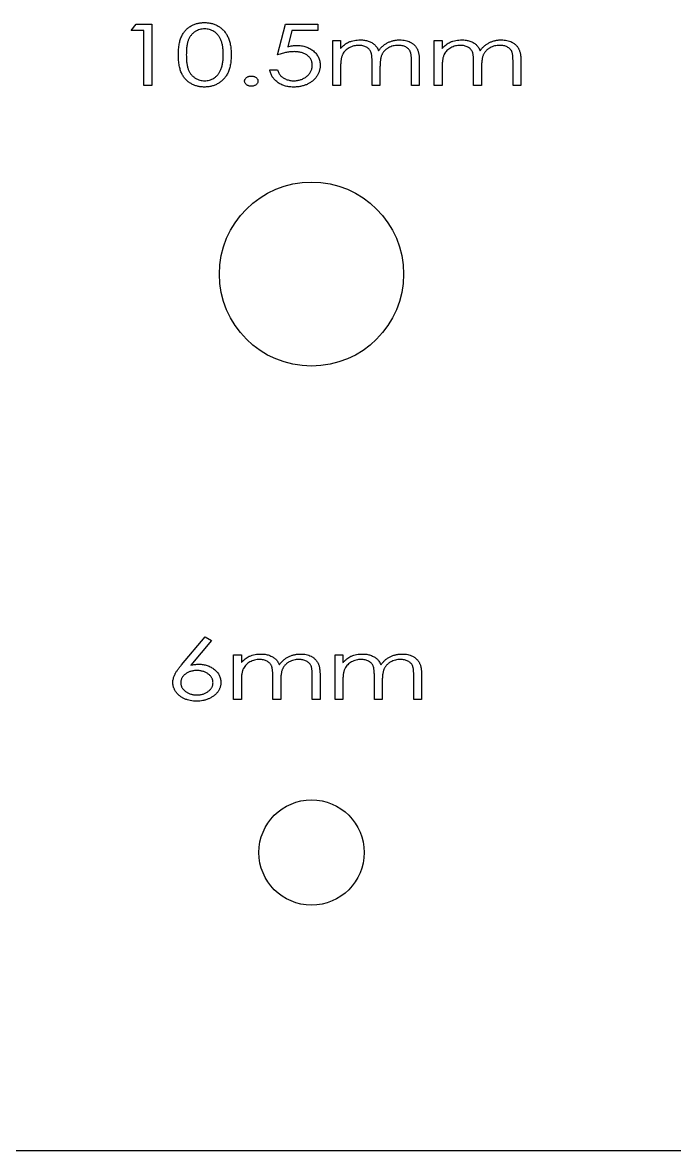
# Model space of a CAD drawing. Header units: millimetres. Extents: x 0 to 300, y -15 to 160.
# Drawn here: x 73.5 to 110.7, y 0 to 64.4 of the extents above; entities that cross this region are included whole.
import ezdxf

# ---------------------------------------------------------------- set-up
doc = ezdxf.new("R2010")
doc.units = ezdxf.units.MM

msp = doc.modelspace()

# ---------------------------------------------------------------- linework, layer by layer
at = {"color": 7, "linetype": 'Continuous', "lineweight": 25}
for p, q in [((79.722, 63.904), (79.996, 64.263)), ((80.44, 63.904), (79.722, 63.904)), ((79.996, 64.263), (80.889, 64.263)), ((80.44, 60.763), (80.44, 63.904)), ((80.889, 64.263), (80.889, 60.763)), ((88.068, 62.513), (88.517, 64.263)), ((88.517, 64.263), (90.357, 64.263)), ((88.882, 63.904), (88.644, 62.976)), ((90.357, 63.904), (88.882, 63.904)), ((90.357, 64.263), (90.357, 63.904)), ((91.209, 63.321), (91.658, 63.321)), ((91.209, 60.763), (91.209, 63.321)), ((91.658, 63.321), (91.658, 62.876)), ((96.998, 63.321), (97.447, 63.321)), ((96.998, 60.763), (96.998, 63.321)), ((97.447, 63.321), (97.447, 62.876)), ((91.658, 61.839), (91.658, 60.763)), ((93.453, 60.763), (93.453, 62.064)), ((95.697, 60.763), (95.697, 62.15)), ((96.145, 62.148), (96.145, 60.763)), ((97.447, 61.839), (97.447, 60.763)), ((99.241, 60.763), (99.241, 62.064)), ((101.485, 60.763), (101.485, 62.15)), ((101.934, 62.148), (101.934, 60.763)), ((87.62, 61.661), (88.068, 61.661)), ((93.902, 61.758), (93.902, 60.763)), ((99.69, 61.758), (99.69, 60.763)), ((80.889, 60.763), (80.44, 60.763)), ((91.658, 60.763), (91.209, 60.763)), ((93.902, 60.763), (93.453, 60.763)), ((96.145, 60.763), (95.697, 60.763)), ((97.447, 60.763), (96.998, 60.763)), ((99.69, 60.763), (99.241, 60.763)), ((101.934, 60.763), (101.485, 60.763)), ((82.597, 27.715), (83.935, 29.312)), ((84.296, 29.102), (83.119, 27.696)), ((83.935, 29.312), (84.296, 29.102)), ((85.551, 28.28), (85.999, 28.28)), ((85.551, 25.722), (85.551, 28.28)), ((85.999, 28.28), (85.999, 27.835)), ((91.339, 28.28), (91.788, 28.28)), ((91.339, 25.722), (91.339, 28.28)), ((91.788, 28.28), (91.788, 27.835)), ((90.038, 25.722), (90.038, 27.109)), ((90.487, 27.108), (90.487, 25.722)), ((95.826, 25.722), (95.826, 27.109)), ((96.275, 27.108), (96.275, 25.722)), ((85.999, 26.798), (85.999, 25.722)), ((87.794, 25.722), (87.794, 27.023)), ((88.243, 26.717), (88.243, 25.722)), ((91.788, 26.798), (91.788, 25.722)), ((93.583, 25.722), (93.583, 27.023)), ((94.032, 26.717), (94.032, 25.722)), ((85.999, 25.722), (85.551, 25.722)), ((88.243, 25.722), (87.794, 25.722)), ((90.487, 25.722), (90.038, 25.722)), ((91.788, 25.722), (91.339, 25.722)), ((94.032, 25.722), (93.583, 25.722)), ((96.275, 25.722), (95.826, 25.722)), ((0, 0), (300, 0))]:
    msp.add_line(p, q, dxfattribs=at)
for centre, radius in [((90, 50), 5.25), ((90, 17), 3)]:
    msp.add_circle(centre, radius, dxfattribs=at)
for points, knots in [([(82.415, 62.512), (82.415, 62.568), (82.416, 62.677), (82.425, 62.836), (82.44, 62.985), (82.46, 63.124), (82.485, 63.253), (82.518, 63.373), (82.555, 63.483), (82.6, 63.583), (82.649, 63.675), (82.703, 63.762), (82.763, 63.842), (82.826, 63.917), (82.895, 63.986), (82.968, 64.05), (83.047, 64.106), (83.13, 64.159), (83.217, 64.203), (83.306, 64.244), (83.398, 64.278), (83.492, 64.305), (83.589, 64.327), (83.688, 64.342), (83.79, 64.351), (83.859, 64.352), (83.894, 64.353)], [0, 0, 0, 0, 0.062652, 0.121739, 0.177604, 0.229836, 0.278824, 0.324793, 0.367881, 0.408429, 0.447198, 0.485074, 0.522035, 0.558698, 0.594873, 0.630771, 0.666849, 0.703204, 0.739747, 0.776081, 0.812252, 0.84893, 0.885848, 0.923096, 0.961095, 1, 1, 1, 1]), ([(83.894, 64.353), (83.929, 64.352), (83.999, 64.351), (84.103, 64.342), (84.204, 64.327), (84.302, 64.305), (84.398, 64.277), (84.491, 64.244), (84.582, 64.204), (84.67, 64.157), (84.755, 64.106), (84.835, 64.047), (84.91, 63.982), (84.981, 63.912), (85.048, 63.834), (85.11, 63.751), (85.167, 63.662), (85.22, 63.566), (85.268, 63.464), (85.308, 63.352), (85.344, 63.233), (85.372, 63.105), (85.394, 62.968), (85.41, 62.824), (85.419, 62.67), (85.42, 62.565), (85.421, 62.512)], [0, 0, 0, 0, 0.039074, 0.077247, 0.114929, 0.15202, 0.188618, 0.225194, 0.261675, 0.298469, 0.335158, 0.371788, 0.40829, 0.445056, 0.482653, 0.52073, 0.559834, 0.600009, 0.641671, 0.685208, 0.731046, 0.779304, 0.830124, 0.883999, 0.940491, 1, 1, 1, 1]), ([(83.908, 63.994), (83.861, 63.992), (83.768, 63.988), (83.631, 63.959), (83.498, 63.91), (83.393, 63.855), (83.313, 63.802), (83.256, 63.757), (83.203, 63.707), (83.154, 63.652), (83.107, 63.595), (83.066, 63.531), (83.027, 63.464), (82.992, 63.391), (82.961, 63.311), (82.936, 63.223), (82.913, 63.127), (82.895, 63.021), (82.88, 62.907), (82.871, 62.783), (82.864, 62.651), (82.864, 62.56), (82.863, 62.513)], [0, 0, 0, 0, 0.06843, 0.1357036, 0.204056, 0.2738263, 0.3090413, 0.3442761, 0.3797745, 0.4152925, 0.4514863, 0.4882169, 0.5259796, 0.5649105, 0.6059818, 0.6504759, 0.6984947, 0.7507916, 0.8068857, 0.8668066, 0.9313881, 1, 1, 1, 1]), ([(84.972, 62.513), (84.972, 62.555), (84.971, 62.638), (84.964, 62.758), (84.953, 62.873), (84.938, 62.981), (84.918, 63.084), (84.893, 63.182), (84.865, 63.273), (84.831, 63.358), (84.794, 63.439), (84.753, 63.512), (84.71, 63.582), (84.662, 63.645), (84.612, 63.703), (84.557, 63.754), (84.499, 63.801), (84.418, 63.855), (84.313, 63.91), (84.181, 63.959), (84.045, 63.988), (83.954, 63.992), (83.908, 63.994)], [0, 0, 0, 0, 0.061476, 0.120311, 0.176241, 0.229702, 0.280804, 0.329421, 0.37597, 0.42074, 0.463671, 0.504634, 0.544235, 0.582755, 0.620019, 0.656735, 0.69268, 0.728387, 0.798192, 0.866259, 0.932898, 1, 1, 1, 1]), ([(91.658, 62.876), (91.695, 62.915), (91.765, 62.99), (91.878, 63.089), (91.992, 63.172), (92.072, 63.215), (92.111, 63.236)], [0, 0, 0, 0, 0.275334, 0.531598, 0.772747, 1, 1, 1, 1]), ([(92.111, 63.236), (92.165, 63.256), (92.272, 63.296), (92.44, 63.336), (92.611, 63.361), (92.727, 63.364), (92.785, 63.366)], [0, 0, 0, 0, 0.248666, 0.497511, 0.746763, 1, 1, 1, 1]), ([(92.785, 63.366), (92.824, 63.365), (92.902, 63.362), (93.017, 63.349), (93.129, 63.326), (93.237, 63.294), (93.339, 63.254), (93.432, 63.209), (93.515, 63.157), (93.59, 63.098), (93.657, 63.029), (93.718, 62.947), (93.776, 62.853), (93.807, 62.784), (93.824, 62.748)], [0, 0, 0, 0, 0.091495, 0.181331, 0.269692, 0.35767, 0.442954, 0.523017, 0.598806, 0.67121, 0.744319, 0.822785, 0.90752, 1, 1, 1, 1]), ([(93.824, 62.748), (93.842, 62.773), (93.877, 62.822), (93.935, 62.891), (93.996, 62.955), (94.06, 63.015), (94.127, 63.071), (94.199, 63.121), (94.273, 63.167), (94.35, 63.209), (94.43, 63.246), (94.511, 63.277), (94.594, 63.305), (94.679, 63.328), (94.765, 63.344), (94.852, 63.357), (94.941, 63.364), (95.001, 63.365), (95.031, 63.366)], [0, 0, 0, 0, 0.064963, 0.128426, 0.191314, 0.253159, 0.314906, 0.376509, 0.438526, 0.50052, 0.562959, 0.624754, 0.686477, 0.748159, 0.810399, 0.87263, 0.935901, 1, 1, 1, 1]), ([(95.031, 63.366), (95.086, 63.364), (95.194, 63.361), (95.35, 63.336), (95.496, 63.294), (95.61, 63.245), (95.694, 63.198), (95.754, 63.161), (95.808, 63.119), (95.859, 63.074), (95.906, 63.026), (95.948, 62.975), (95.986, 62.92), (96.02, 62.861), (96.05, 62.797), (96.075, 62.726), (96.097, 62.648), (96.115, 62.562), (96.129, 62.469), (96.139, 62.369), (96.144, 62.261), (96.145, 62.187), (96.145, 62.148)], [0, 0, 0, 0, 0.0870232, 0.1701395, 0.2494902, 0.3271878, 0.3652641, 0.4021953, 0.4383649, 0.4739917, 0.5090378, 0.5439842, 0.5790694, 0.6145287, 0.6512593, 0.6910396, 0.7336616, 0.779794, 0.8291687, 0.8823072, 0.9393378, 1, 1, 1, 1]), ([(97.447, 62.876), (97.483, 62.915), (97.554, 62.99), (97.667, 63.089), (97.781, 63.172), (97.861, 63.215), (97.9, 63.236)], [0, 0, 0, 0, 0.275334, 0.531598, 0.772747, 1, 1, 1, 1]), ([(97.9, 63.236), (97.953, 63.256), (98.06, 63.296), (98.228, 63.336), (98.399, 63.361), (98.515, 63.364), (98.573, 63.366)], [0, 0, 0, 0, 0.248666, 0.497511, 0.746763, 1, 1, 1, 1]), ([(98.573, 63.366), (98.613, 63.365), (98.69, 63.362), (98.806, 63.349), (98.918, 63.326), (99.026, 63.294), (99.127, 63.254), (99.22, 63.209), (99.304, 63.157), (99.378, 63.098), (99.446, 63.029), (99.506, 62.947), (99.564, 62.853), (99.596, 62.784), (99.612, 62.748)], [0, 0, 0, 0, 0.091495, 0.181331, 0.269692, 0.35767, 0.442954, 0.523017, 0.598806, 0.67121, 0.744319, 0.822785, 0.90752, 1, 1, 1, 1]), ([(99.612, 62.748), (99.63, 62.773), (99.666, 62.822), (99.724, 62.891), (99.785, 62.955), (99.849, 63.015), (99.916, 63.071), (99.987, 63.121), (100.061, 63.167), (100.139, 63.209), (100.218, 63.246), (100.3, 63.277), (100.383, 63.305), (100.467, 63.328), (100.553, 63.344), (100.641, 63.357), (100.73, 63.364), (100.79, 63.365), (100.82, 63.366)], [0, 0, 0, 0, 0.0649632, 0.1284264, 0.1913137, 0.2531588, 0.3149061, 0.3765094, 0.4385258, 0.5005203, 0.5629588, 0.624754, 0.6864773, 0.7481587, 0.8103994, 0.8726301, 0.9359006, 1, 1, 1, 1]), ([(100.82, 63.366), (100.875, 63.364), (100.982, 63.361), (101.139, 63.336), (101.285, 63.294), (101.398, 63.245), (101.483, 63.198), (101.542, 63.161), (101.597, 63.119), (101.647, 63.074), (101.694, 63.026), (101.736, 62.975), (101.774, 62.92), (101.808, 62.861), (101.838, 62.797), (101.864, 62.726), (101.885, 62.648), (101.904, 62.562), (101.917, 62.469), (101.927, 62.369), (101.932, 62.261), (101.933, 62.187), (101.934, 62.148)], [0, 0, 0, 0, 0.087023, 0.170139, 0.24949, 0.327188, 0.365264, 0.402195, 0.438365, 0.473992, 0.509038, 0.543984, 0.579069, 0.614529, 0.651259, 0.69104, 0.733662, 0.779794, 0.829169, 0.882307, 0.939338, 1, 1, 1, 1]), ([(83.894, 60.673), (83.859, 60.674), (83.79, 60.675), (83.688, 60.684), (83.589, 60.7), (83.493, 60.721), (83.399, 60.747), (83.308, 60.781), (83.219, 60.821), (83.133, 60.865), (83.051, 60.916), (82.972, 60.973), (82.899, 61.037), (82.831, 61.106), (82.766, 61.181), (82.708, 61.262), (82.653, 61.349), (82.603, 61.442), (82.557, 61.543), (82.519, 61.653), (82.487, 61.773), (82.461, 61.903), (82.439, 62.041), (82.425, 62.19), (82.416, 62.348), (82.415, 62.456), (82.415, 62.512)], [0, 0, 0, 0, 0.038955, 0.077002, 0.114298, 0.150951, 0.187352, 0.223569, 0.259604, 0.295841, 0.331882, 0.367795, 0.403739, 0.440145, 0.476656, 0.513875, 0.55216, 0.591332, 0.632276, 0.675753, 0.722032, 0.771134, 0.823213, 0.87889, 0.937791, 1, 1, 1, 1]), ([(82.863, 62.513), (82.864, 62.466), (82.864, 62.376), (82.871, 62.244), (82.88, 62.121), (82.894, 62.006), (82.912, 61.901), (82.935, 61.804), (82.96, 61.716), (82.991, 61.637), (83.025, 61.564), (83.063, 61.496), (83.105, 61.433), (83.151, 61.375), (83.201, 61.321), (83.254, 61.27), (83.312, 61.226), (83.393, 61.172), (83.499, 61.116), (83.632, 61.068), (83.769, 61.038), (83.862, 61.034), (83.908, 61.032)], [0, 0, 0, 0, 0.068273, 0.132516, 0.192779, 0.248494, 0.300456, 0.348809, 0.393305, 0.434254, 0.473186, 0.510782, 0.547702, 0.583685, 0.619435, 0.654935, 0.690439, 0.726129, 0.796665, 0.864903, 0.932249, 1, 1, 1, 1]), ([(85.421, 62.512), (85.421, 62.458), (85.42, 62.354), (85.409, 62.201), (85.395, 62.057), (85.373, 61.921), (85.345, 61.794), (85.31, 61.675), (85.271, 61.564), (85.223, 61.462), (85.172, 61.367), (85.114, 61.278), (85.053, 61.195), (84.986, 61.118), (84.915, 61.047), (84.839, 60.982), (84.758, 60.923), (84.673, 60.871), (84.584, 60.825), (84.493, 60.783), (84.399, 60.75), (84.303, 60.722), (84.204, 60.7), (84.103, 60.685), (83.999, 60.675), (83.929, 60.674), (83.894, 60.673)], [0, 0, 0, 0, 0.059286, 0.115574, 0.169201, 0.2198, 0.267783, 0.313331, 0.35681, 0.398156, 0.438007, 0.476781, 0.514884, 0.552507, 0.58948, 0.626205, 0.663068, 0.700138, 0.736958, 0.773806, 0.81065, 0.847594, 0.884711, 0.922418, 0.960899, 1, 1, 1, 1]), ([(84.812, 61.633), (84.825, 61.664), (84.851, 61.728), (84.884, 61.826), (84.911, 61.929), (84.933, 62.037), (84.951, 62.149), (84.964, 62.266), (84.97, 62.388), (84.972, 62.471), (84.972, 62.513)], [0, 0, 0, 0, 0.112192, 0.227169, 0.345577, 0.467275, 0.593357, 0.72413, 0.859824, 1, 1, 1, 1]), ([(89.011, 62.693), (88.978, 62.692), (88.909, 62.691), (88.804, 62.682), (88.694, 62.668), (88.579, 62.648), (88.458, 62.623), (88.333, 62.592), (88.202, 62.555), (88.114, 62.527), (88.068, 62.513)], [0, 0, 0, 0, 0.1034317, 0.2129961, 0.3282321, 0.4493689, 0.5773163, 0.7115265, 0.8521466, 1, 1, 1, 1]), ([(88.644, 62.976), (88.689, 62.987), (88.777, 63.01), (88.907, 63.033), (89.029, 63.048), (89.109, 63.05), (89.147, 63.052)], [0, 0, 0, 0, 0.274191, 0.532566, 0.773149, 1, 1, 1, 1]), ([(90.043, 61.92), (90.042, 61.948), (90.041, 62.003), (90.027, 62.084), (90.005, 62.16), (89.974, 62.232), (89.934, 62.3), (89.885, 62.365), (89.828, 62.425), (89.762, 62.48), (89.689, 62.53), (89.609, 62.574), (89.523, 62.61), (89.433, 62.641), (89.335, 62.664), (89.232, 62.681), (89.123, 62.69), (89.049, 62.692), (89.011, 62.693)], [0, 0, 0, 0, 0.0583273, 0.1144325, 0.1689787, 0.2229057, 0.2775231, 0.3329628, 0.3899618, 0.44957, 0.5109757, 0.5735466, 0.6379275, 0.7040937, 0.7729753, 0.8452819, 0.9208337, 1, 1, 1, 1]), ([(89.147, 63.052), (89.195, 63.051), (89.289, 63.049), (89.426, 63.033), (89.556, 63.008), (89.68, 62.973), (89.798, 62.928), (89.91, 62.872), (90.015, 62.807), (90.112, 62.732), (90.201, 62.649), (90.279, 62.56), (90.344, 62.465), (90.399, 62.365), (90.44, 62.258), (90.47, 62.146), (90.489, 62.028), (90.491, 61.948), (90.491, 61.907)], [0, 0, 0, 0, 0.072428, 0.142059, 0.208935, 0.274198, 0.337657, 0.400338, 0.462661, 0.525401, 0.587156, 0.646505, 0.704674, 0.761991, 0.819515, 0.877869, 0.93784, 1, 1, 1, 1]), ([(92.693, 63.052), (92.645, 63.05), (92.551, 63.047), (92.412, 63.02), (92.278, 62.977), (92.15, 62.918), (92.033, 62.845), (91.931, 62.757), (91.845, 62.659), (91.786, 62.566), (91.749, 62.484), (91.725, 62.414), (91.704, 62.337), (91.687, 62.252), (91.674, 62.16), (91.665, 62.06), (91.659, 61.952), (91.659, 61.878), (91.658, 61.839)], [0, 0, 0, 0, 0.078369, 0.155618, 0.232522, 0.310283, 0.386838, 0.459822, 0.530844, 0.602169, 0.639422, 0.679526, 0.723466, 0.771006, 0.82202, 0.877357, 0.936401, 1, 1, 1, 1]), ([(93.453, 62.064), (93.453, 62.1), (93.452, 62.171), (93.45, 62.272), (93.443, 62.364), (93.436, 62.447), (93.425, 62.521), (93.414, 62.585), (93.398, 62.64), (93.376, 62.702), (93.339, 62.768), (93.281, 62.84), (93.209, 62.902), (93.124, 62.955), (93.029, 62.998), (92.925, 63.03), (92.812, 63.048), (92.733, 63.05), (92.693, 63.052)], [0, 0, 0, 0, 0.0757399, 0.1457118, 0.2090526, 0.2662204, 0.3173846, 0.3620406, 0.4015988, 0.4350226, 0.4967749, 0.5588523, 0.6234715, 0.69199, 0.7640894, 0.8382475, 0.916917, 1, 1, 1, 1]), ([(94.939, 63.052), (94.889, 63.05), (94.792, 63.047), (94.649, 63.019), (94.512, 62.976), (94.405, 62.925), (94.325, 62.876), (94.267, 62.837), (94.216, 62.793), (94.167, 62.749), (94.124, 62.7), (94.083, 62.649), (94.048, 62.595), (94.016, 62.537), (93.988, 62.473), (93.966, 62.399), (93.945, 62.316), (93.929, 62.223), (93.917, 62.121), (93.908, 62.009), (93.903, 61.887), (93.902, 61.802), (93.902, 61.758)], [0, 0, 0, 0, 0.077845, 0.153555, 0.228222, 0.303349, 0.340367, 0.376638, 0.411962, 0.446627, 0.480796, 0.51491, 0.548727, 0.582858, 0.618987, 0.659177, 0.703934, 0.753287, 0.807472, 0.866601, 0.930743, 1, 1, 1, 1]), ([(95.697, 62.15), (95.696, 62.183), (95.696, 62.246), (95.692, 62.336), (95.687, 62.418), (95.679, 62.492), (95.669, 62.559), (95.655, 62.617), (95.642, 62.668), (95.618, 62.724), (95.58, 62.787), (95.522, 62.853), (95.451, 62.911), (95.367, 62.961), (95.273, 63.002), (95.169, 63.031), (95.057, 63.049), (94.979, 63.051), (94.939, 63.052)], [0, 0, 0, 0, 0.071452, 0.137333, 0.19718, 0.251565, 0.300142, 0.343594, 0.381868, 0.415039, 0.476828, 0.540485, 0.60648, 0.677459, 0.751973, 0.829992, 0.91213, 1, 1, 1, 1]), ([(98.481, 63.052), (98.434, 63.05), (98.339, 63.047), (98.2, 63.02), (98.066, 62.977), (97.939, 62.918), (97.821, 62.845), (97.719, 62.757), (97.633, 62.659), (97.575, 62.566), (97.538, 62.484), (97.513, 62.414), (97.492, 62.337), (97.476, 62.252), (97.462, 62.16), (97.454, 62.06), (97.448, 61.952), (97.447, 61.878), (97.447, 61.839)], [0, 0, 0, 0, 0.078369, 0.155618, 0.232522, 0.310283, 0.386838, 0.459822, 0.530844, 0.602169, 0.639422, 0.679526, 0.723466, 0.771006, 0.82202, 0.877357, 0.936401, 1, 1, 1, 1]), ([(99.241, 62.064), (99.241, 62.1), (99.24, 62.171), (99.238, 62.272), (99.231, 62.364), (99.224, 62.447), (99.213, 62.521), (99.202, 62.585), (99.187, 62.64), (99.165, 62.702), (99.127, 62.768), (99.069, 62.84), (98.997, 62.902), (98.913, 62.955), (98.818, 62.998), (98.713, 63.03), (98.6, 63.048), (98.522, 63.05), (98.481, 63.052)], [0, 0, 0, 0, 0.07574, 0.145712, 0.209053, 0.26622, 0.317385, 0.362041, 0.401599, 0.435023, 0.496775, 0.558852, 0.623472, 0.69199, 0.764089, 0.838247, 0.916917, 1, 1, 1, 1]), ([(100.727, 63.052), (100.678, 63.05), (100.58, 63.047), (100.438, 63.019), (100.301, 62.976), (100.194, 62.925), (100.113, 62.876), (100.056, 62.837), (100.004, 62.793), (99.955, 62.749), (99.912, 62.7), (99.872, 62.649), (99.837, 62.595), (99.804, 62.537), (99.776, 62.473), (99.754, 62.399), (99.733, 62.316), (99.718, 62.223), (99.705, 62.121), (99.696, 62.009), (99.692, 61.887), (99.691, 61.802), (99.69, 61.758)], [0, 0, 0, 0, 0.077845, 0.153555, 0.228222, 0.303349, 0.340367, 0.376638, 0.411962, 0.446627, 0.480796, 0.51491, 0.548727, 0.582858, 0.618987, 0.659177, 0.703934, 0.753287, 0.807472, 0.866601, 0.930743, 1, 1, 1, 1]), ([(101.485, 62.15), (101.485, 62.183), (101.484, 62.246), (101.481, 62.336), (101.475, 62.418), (101.468, 62.492), (101.458, 62.559), (101.444, 62.617), (101.43, 62.668), (101.406, 62.724), (101.369, 62.787), (101.311, 62.853), (101.239, 62.911), (101.156, 62.961), (101.062, 63.002), (100.958, 63.031), (100.845, 63.049), (100.767, 63.051), (100.727, 63.052)], [0, 0, 0, 0, 0.071452, 0.137333, 0.19718, 0.251565, 0.300142, 0.343594, 0.381868, 0.415039, 0.476828, 0.540485, 0.60648, 0.677459, 0.751973, 0.829992, 0.91213, 1, 1, 1, 1]), ([(90.491, 61.907), (90.491, 61.878), (90.49, 61.821), (90.48, 61.737), (90.464, 61.655), (90.443, 61.574), (90.414, 61.495), (90.379, 61.418), (90.338, 61.343), (90.292, 61.27), (90.24, 61.2), (90.183, 61.134), (90.122, 61.072), (90.056, 61.015), (89.986, 60.961), (89.911, 60.912), (89.832, 60.867), (89.749, 60.827), (89.662, 60.79), (89.571, 60.76), (89.478, 60.732), (89.38, 60.711), (89.28, 60.694), (89.176, 60.682), (89.07, 60.674), (88.997, 60.674), (88.96, 60.673)], [0, 0, 0, 0, 0.038974, 0.077549, 0.11556, 0.153589, 0.191671, 0.229828, 0.268688, 0.308457, 0.348178, 0.387797, 0.427307, 0.467135, 0.507239, 0.547798, 0.588985, 0.631253, 0.674185, 0.717703, 0.761868, 0.80734, 0.853637, 0.900885, 0.949862, 1, 1, 1, 1]), ([(88.987, 61.032), (89.022, 61.033), (89.093, 61.035), (89.196, 61.047), (89.295, 61.066), (89.39, 61.095), (89.482, 61.13), (89.569, 61.174), (89.654, 61.225), (89.732, 61.285), (89.805, 61.349), (89.868, 61.419), (89.923, 61.493), (89.966, 61.571), (90.001, 61.652), (90.025, 61.738), (90.04, 61.828), (90.042, 61.889), (90.043, 61.92)], [0, 0, 0, 0, 0.069517, 0.137142, 0.202836, 0.267181, 0.330832, 0.394801, 0.4586, 0.523218, 0.586976, 0.648119, 0.707623, 0.765327, 0.822873, 0.88031, 0.939136, 1, 1, 1, 1]), ([(83.908, 61.032), (83.955, 61.034), (84.047, 61.037), (84.183, 61.068), (84.315, 61.114), (84.419, 61.169), (84.498, 61.222), (84.555, 61.266), (84.607, 61.316), (84.656, 61.37), (84.702, 61.428), (84.742, 61.493), (84.78, 61.56), (84.802, 61.609), (84.812, 61.633)], [0, 0, 0, 0, 0.1212214, 0.2411557, 0.3605513, 0.4834482, 0.5456579, 0.6075549, 0.6703321, 0.7335872, 0.7972963, 0.8628914, 0.9303745, 1, 1, 1, 1]), ([(86.184, 61.01), (86.185, 61.03), (86.188, 61.069), (86.21, 61.124), (86.246, 61.175), (86.295, 61.219), (86.353, 61.256), (86.419, 61.283), (86.49, 61.298), (86.54, 61.3), (86.565, 61.302)], [0, 0, 0, 0, 0.11159, 0.220601, 0.333316, 0.458432, 0.589453, 0.720759, 0.855827, 1, 1, 1, 1]), ([(86.565, 61.302), (86.591, 61.3), (86.64, 61.298), (86.712, 61.283), (86.777, 61.256), (86.835, 61.219), (86.885, 61.175), (86.92, 61.124), (86.943, 61.069), (86.945, 61.03), (86.947, 61.01)], [0, 0, 0, 0, 0.144173, 0.279241, 0.410547, 0.541568, 0.666684, 0.779399, 0.88841, 1, 1, 1, 1]), ([(88.96, 60.673), (88.916, 60.674), (88.831, 60.675), (88.705, 60.69), (88.584, 60.71), (88.468, 60.741), (88.357, 60.778), (88.252, 60.827), (88.152, 60.882), (88.058, 60.946), (87.971, 61.018), (87.893, 61.094), (87.823, 61.176), (87.764, 61.263), (87.713, 61.355), (87.672, 61.452), (87.64, 61.554), (87.626, 61.625), (87.62, 61.661)], [0, 0, 0, 0, 0.072168, 0.141601, 0.208948, 0.274345, 0.338877, 0.402053, 0.464732, 0.527747, 0.58968, 0.649963, 0.708538, 0.76631, 0.823631, 0.881522, 0.940084, 1, 1, 1, 1]), ([(88.068, 61.661), (88.078, 61.627), (88.095, 61.562), (88.135, 61.472), (88.182, 61.392), (88.239, 61.32), (88.306, 61.258), (88.382, 61.203), (88.468, 61.152), (88.564, 61.111), (88.665, 61.075), (88.77, 61.051), (88.878, 61.035), (88.95, 61.033), (88.987, 61.032)], [0, 0, 0, 0, 0.086317, 0.166834, 0.243764, 0.318268, 0.393179, 0.471027, 0.553149, 0.640396, 0.730179, 0.819223, 0.909151, 1, 1, 1, 1]), ([(86.565, 60.718), (86.54, 60.719), (86.49, 60.721), (86.419, 60.738), (86.353, 60.765), (86.295, 60.802), (86.246, 60.846), (86.21, 60.897), (86.188, 60.952), (86.185, 60.991), (86.184, 61.01)], [0, 0, 0, 0, 0.14438, 0.279933, 0.411427, 0.542636, 0.668828, 0.781705, 0.890873, 1, 1, 1, 1]), ([(86.947, 61.01), (86.945, 60.991), (86.943, 60.952), (86.92, 60.897), (86.884, 60.846), (86.836, 60.802), (86.777, 60.765), (86.712, 60.738), (86.64, 60.721), (86.591, 60.719), (86.565, 60.718)], [0, 0, 0, 0, 0.109127, 0.218295, 0.331172, 0.457364, 0.588573, 0.720067, 0.85562, 1, 1, 1, 1]), ([(86.452, 28.195), (86.506, 28.215), (86.613, 28.255), (86.781, 28.295), (86.952, 28.32), (87.068, 28.323), (87.126, 28.325)], [0, 0, 0, 0, 0.248666, 0.497511, 0.746763, 1, 1, 1, 1]), ([(87.126, 28.325), (87.165, 28.324), (87.243, 28.322), (87.359, 28.308), (87.471, 28.285), (87.579, 28.253), (87.68, 28.213), (87.773, 28.168), (87.857, 28.116), (87.931, 28.057), (87.999, 27.988), (88.059, 27.906), (88.117, 27.813), (88.149, 27.743), (88.165, 27.707)], [0, 0, 0, 0, 0.091495, 0.181331, 0.269692, 0.35767, 0.442954, 0.523017, 0.598806, 0.67121, 0.744319, 0.822785, 0.90752, 1, 1, 1, 1]), ([(88.165, 27.707), (88.183, 27.732), (88.219, 27.781), (88.277, 27.85), (88.337, 27.914), (88.402, 27.974), (88.469, 28.03), (88.54, 28.08), (88.614, 28.127), (88.692, 28.168), (88.771, 28.205), (88.853, 28.236), (88.936, 28.264), (89.02, 28.287), (89.106, 28.303), (89.193, 28.316), (89.283, 28.323), (89.342, 28.324), (89.373, 28.325)], [0, 0, 0, 0, 0.064963, 0.128426, 0.191314, 0.253159, 0.314906, 0.376509, 0.438526, 0.50052, 0.562959, 0.624754, 0.686477, 0.748159, 0.810399, 0.87263, 0.935901, 1, 1, 1, 1]), ([(89.373, 28.325), (89.428, 28.323), (89.535, 28.32), (89.691, 28.296), (89.837, 28.253), (89.951, 28.205), (90.036, 28.158), (90.095, 28.12), (90.15, 28.078), (90.2, 28.033), (90.247, 27.985), (90.289, 27.934), (90.327, 27.879), (90.361, 27.82), (90.391, 27.756), (90.417, 27.685), (90.438, 27.607), (90.456, 27.522), (90.47, 27.429), (90.48, 27.328), (90.485, 27.22), (90.486, 27.146), (90.487, 27.108)], [0, 0, 0, 0, 0.087023, 0.170139, 0.24949, 0.327188, 0.365264, 0.402195, 0.438365, 0.473992, 0.509038, 0.543984, 0.579069, 0.614529, 0.651259, 0.69104, 0.733662, 0.779794, 0.829169, 0.882307, 0.939338, 1, 1, 1, 1]), ([(92.241, 28.195), (92.295, 28.215), (92.402, 28.255), (92.569, 28.295), (92.741, 28.32), (92.856, 28.323), (92.915, 28.325)], [0, 0, 0, 0, 0.248666, 0.497511, 0.746763, 1, 1, 1, 1]), ([(92.915, 28.325), (92.954, 28.324), (93.032, 28.322), (93.147, 28.308), (93.259, 28.285), (93.367, 28.253), (93.468, 28.213), (93.562, 28.168), (93.645, 28.116), (93.72, 28.057), (93.787, 27.988), (93.848, 27.906), (93.905, 27.813), (93.937, 27.743), (93.954, 27.707)], [0, 0, 0, 0, 0.091495, 0.181331, 0.269692, 0.35767, 0.442954, 0.523017, 0.598806, 0.67121, 0.744319, 0.822785, 0.90752, 1, 1, 1, 1]), ([(93.954, 27.707), (93.972, 27.732), (94.007, 27.781), (94.065, 27.85), (94.126, 27.914), (94.19, 27.974), (94.257, 28.03), (94.329, 28.08), (94.403, 28.127), (94.48, 28.168), (94.559, 28.205), (94.641, 28.236), (94.724, 28.264), (94.808, 28.287), (94.895, 28.303), (94.982, 28.316), (95.071, 28.323), (95.131, 28.324), (95.161, 28.325)], [0, 0, 0, 0, 0.064963, 0.128426, 0.191314, 0.253159, 0.314906, 0.376509, 0.438526, 0.50052, 0.562959, 0.624754, 0.686477, 0.748159, 0.810399, 0.87263, 0.935901, 1, 1, 1, 1]), ([(95.161, 28.325), (95.216, 28.323), (95.324, 28.32), (95.48, 28.296), (95.626, 28.253), (95.74, 28.205), (95.824, 28.158), (95.883, 28.12), (95.938, 28.078), (95.989, 28.033), (96.035, 27.985), (96.077, 27.934), (96.115, 27.879), (96.15, 27.82), (96.179, 27.756), (96.205, 27.685), (96.227, 27.607), (96.245, 27.522), (96.259, 27.429), (96.268, 27.328), (96.274, 27.22), (96.275, 27.146), (96.275, 27.108)], [0, 0, 0, 0, 0.0870232, 0.1701395, 0.2494902, 0.3271878, 0.3652641, 0.4021953, 0.4383649, 0.4739917, 0.5090378, 0.5439842, 0.5790694, 0.6145287, 0.6512593, 0.6910396, 0.7336616, 0.779794, 0.8291687, 0.8823072, 0.9393378, 1, 1, 1, 1]), ([(82.096, 26.698), (82.097, 26.734), (82.1, 26.808), (82.121, 26.92), (82.156, 27.034), (82.196, 27.131), (82.236, 27.21), (82.271, 27.273), (82.312, 27.34), (82.359, 27.409), (82.41, 27.482), (82.468, 27.557), (82.53, 27.635), (82.574, 27.688), (82.597, 27.715)], [0, 0, 0, 0, 0.093496, 0.191414, 0.293952, 0.402632, 0.460884, 0.524084, 0.591001, 0.663086, 0.740416, 0.82172, 0.90839, 1, 1, 1, 1]), ([(83.119, 27.696), (83.159, 27.703), (83.237, 27.716), (83.352, 27.731), (83.463, 27.74), (83.536, 27.741), (83.572, 27.741)], [0, 0, 0, 0, 0.265415, 0.520121, 0.764222, 1, 1, 1, 1]), ([(83.572, 27.741), (83.615, 27.741), (83.699, 27.739), (83.824, 27.724), (83.944, 27.701), (84.059, 27.668), (84.168, 27.626), (84.273, 27.575), (84.373, 27.514), (84.466, 27.444), (84.552, 27.368), (84.627, 27.286), (84.69, 27.2), (84.743, 27.11), (84.783, 27.014), (84.812, 26.915), (84.83, 26.811), (84.832, 26.74), (84.833, 26.705)], [0, 0, 0, 0, 0.071114, 0.140292, 0.207173, 0.27269, 0.337241, 0.400975, 0.465291, 0.529866, 0.593595, 0.654283, 0.712834, 0.769935, 0.82653, 0.883241, 0.940829, 1, 1, 1, 1]), ([(85.999, 27.835), (86.036, 27.874), (86.107, 27.95), (86.219, 28.049), (86.334, 28.131), (86.414, 28.174), (86.452, 28.195)], [0, 0, 0, 0, 0.275334, 0.531598, 0.772747, 1, 1, 1, 1]), ([(87.034, 28.011), (86.987, 28.009), (86.892, 28.006), (86.753, 27.979), (86.619, 27.936), (86.492, 27.877), (86.374, 27.804), (86.272, 27.717), (86.186, 27.618), (86.128, 27.525), (86.09, 27.443), (86.066, 27.374), (86.045, 27.296), (86.029, 27.212), (86.015, 27.119), (86.007, 27.019), (86.001, 26.911), (86, 26.837), (85.999, 26.798)], [0, 0, 0, 0, 0.078369, 0.155618, 0.232522, 0.310283, 0.386838, 0.459822, 0.530844, 0.602169, 0.639422, 0.679526, 0.723466, 0.771006, 0.82202, 0.877357, 0.936401, 1, 1, 1, 1]), ([(87.794, 27.023), (87.794, 27.06), (87.793, 27.13), (87.791, 27.231), (87.784, 27.323), (87.777, 27.406), (87.766, 27.48), (87.755, 27.544), (87.74, 27.599), (87.718, 27.661), (87.68, 27.728), (87.622, 27.799), (87.55, 27.861), (87.466, 27.914), (87.371, 27.957), (87.266, 27.989), (87.153, 28.007), (87.075, 28.009), (87.034, 28.011)], [0, 0, 0, 0, 0.0757399, 0.1457118, 0.2090526, 0.2662204, 0.3173846, 0.3620406, 0.4015988, 0.4350226, 0.4967749, 0.5588523, 0.6234715, 0.69199, 0.7640894, 0.8382475, 0.916917, 1, 1, 1, 1]), ([(89.28, 28.011), (89.231, 28.009), (89.133, 28.006), (88.99, 27.978), (88.854, 27.935), (88.746, 27.884), (88.666, 27.835), (88.609, 27.796), (88.557, 27.753), (88.508, 27.708), (88.465, 27.659), (88.425, 27.608), (88.39, 27.554), (88.357, 27.496), (88.329, 27.432), (88.307, 27.358), (88.286, 27.275), (88.271, 27.183), (88.258, 27.08), (88.249, 26.968), (88.245, 26.846), (88.244, 26.761), (88.243, 26.717)], [0, 0, 0, 0, 0.077845, 0.153555, 0.228222, 0.303349, 0.340367, 0.376638, 0.411962, 0.446627, 0.480796, 0.51491, 0.548727, 0.582858, 0.618987, 0.659177, 0.703934, 0.753287, 0.807472, 0.866601, 0.930743, 1, 1, 1, 1]), ([(90.038, 27.109), (90.038, 27.142), (90.037, 27.205), (90.034, 27.295), (90.028, 27.377), (90.021, 27.451), (90.01, 27.518), (89.997, 27.576), (89.983, 27.627), (89.959, 27.683), (89.922, 27.746), (89.864, 27.812), (89.792, 27.87), (89.709, 27.92), (89.614, 27.961), (89.511, 27.99), (89.398, 28.008), (89.32, 28.01), (89.28, 28.011)], [0, 0, 0, 0, 0.071452, 0.137333, 0.19718, 0.251565, 0.300142, 0.343594, 0.381868, 0.415039, 0.476828, 0.540485, 0.60648, 0.677459, 0.751973, 0.829992, 0.91213, 1, 1, 1, 1]), ([(91.788, 27.835), (91.824, 27.874), (91.895, 27.95), (92.008, 28.049), (92.122, 28.131), (92.202, 28.174), (92.241, 28.195)], [0, 0, 0, 0, 0.275334, 0.531598, 0.772747, 1, 1, 1, 1]), ([(92.823, 28.011), (92.775, 28.009), (92.681, 28.006), (92.542, 27.979), (92.408, 27.936), (92.28, 27.877), (92.163, 27.804), (92.061, 27.717), (91.974, 27.618), (91.916, 27.525), (91.879, 27.443), (91.854, 27.374), (91.833, 27.296), (91.817, 27.212), (91.803, 27.119), (91.795, 27.019), (91.789, 26.911), (91.788, 26.837), (91.788, 26.798)], [0, 0, 0, 0, 0.078369, 0.155618, 0.232522, 0.310283, 0.386838, 0.459822, 0.530844, 0.602169, 0.639422, 0.679526, 0.723466, 0.771006, 0.82202, 0.877357, 0.936401, 1, 1, 1, 1]), ([(93.583, 27.023), (93.582, 27.06), (93.582, 27.13), (93.58, 27.231), (93.573, 27.323), (93.566, 27.406), (93.555, 27.48), (93.544, 27.544), (93.528, 27.599), (93.506, 27.661), (93.468, 27.728), (93.411, 27.799), (93.339, 27.861), (93.254, 27.914), (93.159, 27.957), (93.055, 27.989), (92.941, 28.007), (92.863, 28.009), (92.823, 28.011)], [0, 0, 0, 0, 0.07574, 0.145712, 0.209053, 0.26622, 0.317385, 0.362041, 0.401599, 0.435023, 0.496775, 0.558852, 0.623472, 0.69199, 0.764089, 0.838247, 0.916917, 1, 1, 1, 1]), ([(95.069, 28.011), (95.019, 28.009), (94.922, 28.006), (94.779, 27.978), (94.642, 27.935), (94.535, 27.884), (94.454, 27.835), (94.397, 27.796), (94.346, 27.753), (94.297, 27.708), (94.253, 27.659), (94.213, 27.608), (94.178, 27.554), (94.146, 27.496), (94.118, 27.432), (94.095, 27.358), (94.075, 27.275), (94.059, 27.183), (94.047, 27.08), (94.037, 26.968), (94.033, 26.846), (94.032, 26.761), (94.032, 26.717)], [0, 0, 0, 0, 0.077845, 0.153555, 0.228222, 0.303349, 0.340367, 0.376638, 0.411962, 0.446627, 0.480796, 0.51491, 0.548727, 0.582858, 0.618987, 0.659177, 0.703934, 0.753287, 0.807472, 0.866601, 0.930743, 1, 1, 1, 1]), ([(95.826, 27.109), (95.826, 27.142), (95.826, 27.205), (95.822, 27.295), (95.817, 27.377), (95.809, 27.451), (95.799, 27.518), (95.785, 27.576), (95.771, 27.627), (95.748, 27.683), (95.71, 27.746), (95.652, 27.812), (95.58, 27.87), (95.497, 27.92), (95.403, 27.961), (95.299, 27.99), (95.187, 28.008), (95.109, 28.01), (95.069, 28.011)], [0, 0, 0, 0, 0.071452, 0.137333, 0.19718, 0.251565, 0.300142, 0.343594, 0.381868, 0.415039, 0.476828, 0.540485, 0.60648, 0.677459, 0.751973, 0.829992, 0.91213, 1, 1, 1, 1]), ([(83.462, 27.383), (83.431, 27.382), (83.369, 27.38), (83.279, 27.371), (83.192, 27.355), (83.109, 27.333), (83.029, 27.305), (82.953, 27.269), (82.88, 27.228), (82.812, 27.18), (82.749, 27.13), (82.695, 27.073), (82.648, 27.016), (82.611, 26.955), (82.581, 26.892), (82.56, 26.825), (82.547, 26.756), (82.545, 26.71), (82.544, 26.686)], [0, 0, 0, 0, 0.073639, 0.144294, 0.213551, 0.280552, 0.347082, 0.41244, 0.477626, 0.543131, 0.607117, 0.6677, 0.725506, 0.780982, 0.835524, 0.88971, 0.943888, 1, 1, 1, 1]), ([(84.384, 26.686), (84.383, 26.71), (84.382, 26.756), (84.369, 26.825), (84.348, 26.892), (84.318, 26.955), (84.28, 27.016), (84.232, 27.073), (84.177, 27.129), (84.114, 27.181), (84.046, 27.228), (83.973, 27.27), (83.896, 27.304), (83.816, 27.334), (83.732, 27.355), (83.646, 27.371), (83.555, 27.38), (83.493, 27.382), (83.462, 27.383)], [0, 0, 0, 0, 0.055971, 0.110014, 0.164065, 0.21847, 0.274097, 0.332103, 0.392917, 0.456744, 0.522535, 0.587559, 0.65325, 0.719614, 0.786977, 0.855522, 0.926545, 1, 1, 1, 1]), ([(83.443, 25.633), (83.383, 25.634), (83.265, 25.637), (83.091, 25.664), (82.924, 25.708), (82.79, 25.757), (82.689, 25.806), (82.617, 25.846), (82.549, 25.89), (82.485, 25.936), (82.426, 25.987), (82.371, 26.041), (82.32, 26.099), (82.273, 26.16), (82.231, 26.223), (82.196, 26.288), (82.164, 26.353), (82.14, 26.42), (82.12, 26.488), (82.106, 26.557), (82.097, 26.627), (82.096, 26.675), (82.096, 26.698)], [0, 0, 0, 0, 0.0942022, 0.1860059, 0.2760525, 0.365623, 0.4096828, 0.4529536, 0.49496, 0.5364975, 0.5771639, 0.6177138, 0.6578248, 0.6981877, 0.7382533, 0.7769185, 0.8147357, 0.8519497, 0.8890601, 0.9258249, 0.9628459, 1, 1, 1, 1]), ([(82.544, 26.686), (82.545, 26.662), (82.547, 26.615), (82.56, 26.547), (82.581, 26.481), (82.611, 26.418), (82.649, 26.357), (82.696, 26.3), (82.75, 26.245), (82.814, 26.193), (82.882, 26.146), (82.955, 26.105), (83.031, 26.069), (83.112, 26.042), (83.195, 26.019), (83.281, 26.003), (83.372, 25.994), (83.433, 25.992), (83.464, 25.991)], [0, 0, 0, 0, 0.055617, 0.109308, 0.163547, 0.217644, 0.273465, 0.3309, 0.391926, 0.455975, 0.521996, 0.587245, 0.653166, 0.719577, 0.786784, 0.855568, 0.926839, 1, 1, 1, 1]), ([(84.833, 26.705), (84.832, 26.68), (84.831, 26.631), (84.823, 26.558), (84.808, 26.487), (84.79, 26.418), (84.764, 26.351), (84.733, 26.286), (84.698, 26.222), (84.655, 26.16), (84.608, 26.102), (84.557, 26.045), (84.5, 25.992), (84.439, 25.943), (84.374, 25.896), (84.303, 25.852), (84.228, 25.811), (84.122, 25.762), (83.982, 25.71), (83.808, 25.665), (83.628, 25.638), (83.505, 25.634), (83.443, 25.633)], [0, 0, 0, 0, 0.038139, 0.075423, 0.112442, 0.14899, 0.185517, 0.222508, 0.260015, 0.298309, 0.336942, 0.375881, 0.415816, 0.455685, 0.497189, 0.539493, 0.583253, 0.628454, 0.719813, 0.811554, 0.904606, 1, 1, 1, 1]), ([(83.464, 25.991), (83.495, 25.992), (83.557, 25.994), (83.647, 26.003), (83.734, 26.019), (83.817, 26.042), (83.897, 26.069), (83.973, 26.105), (84.046, 26.146), (84.114, 26.194), (84.177, 26.245), (84.232, 26.301), (84.28, 26.357), (84.318, 26.418), (84.348, 26.481), (84.368, 26.547), (84.382, 26.615), (84.383, 26.662), (84.384, 26.686)], [0, 0, 0, 0, 0.073171, 0.14445, 0.213243, 0.280458, 0.346878, 0.412307, 0.478043, 0.543619, 0.607676, 0.66871, 0.726501, 0.782329, 0.836432, 0.890678, 0.944376, 1, 1, 1, 1])]:
    msp.add_open_spline(points, degree=3, knots=knots, dxfattribs=at)

doc.saveas('drawing.dxf')
